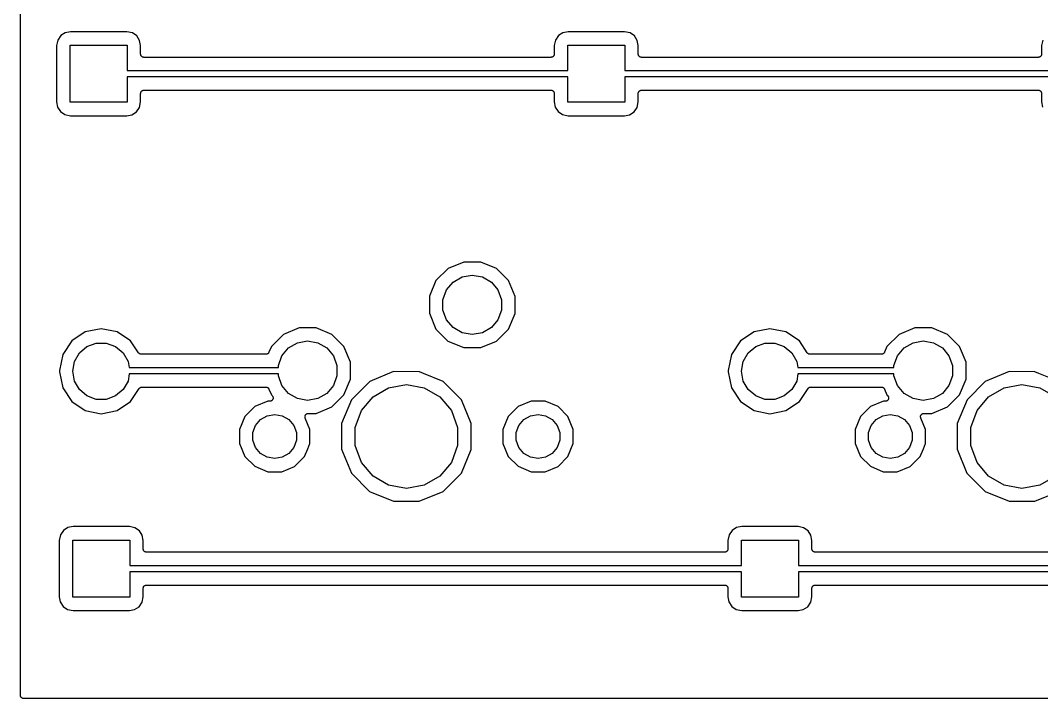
# Model space of a CAD drawing. Extents: x 37 to 156, y -136 to -20.
# Drawn here: x 37.48 to 76.88, y -136.12 to -109.94 of the extents above; entities that cross this region are included whole.
import ezdxf

# ---------------------------------------------------------------- set-up
doc = ezdxf.new("R2010")
doc.units = 0
doc.header["$MEASUREMENT"] = 0
doc.layers.add('BLACK', color=7, linetype='CONTINUOUS')

msp = doc.modelspace()

# ---------------------------------------------------------------- linework, layer by layer
at = {"layer": 'Black'}
for p, q in [((37.483, -121.272), (37.483, -104.346)), ((38.9229, -110.699), (38.8796, -110.913)), ((39.0389, -110.529), (38.9229, -110.699)), ((39.2125, -110.417), (39.0389, -110.529)), ((39.4118, -110.38), (39.2125, -110.417)), ((41.5873, -110.38), (39.4118, -110.38)), ((41.8015, -110.423), (41.5873, -110.38)), ((41.9712, -110.539), (41.8015, -110.423)), ((42.0829, -110.713), (41.9712, -110.539)), ((58.1229, -110.699), (58.0796, -110.913)), ((58.2389, -110.529), (58.1229, -110.699)), ((58.4125, -110.417), (58.2389, -110.529)), ((58.6118, -110.38), (58.4125, -110.417)), ((60.7873, -110.38), (58.6118, -110.38)), ((61.0015, -110.423), (60.7873, -110.38)), ((61.1712, -110.539), (61.0015, -110.423)), ((61.2829, -110.713), (61.1712, -110.539)), ((76.9229, -110.699), (76.8796, -110.913)), ((38.8796, -110.913), (38.8796, -113.088)), ((39.4, -113.1), (39.4, -110.9)), ((39.4, -110.9), (41.6, -110.9)), ((41.6, -110.9), (41.6, -111.875)), ((42.1204, -110.912), (42.0829, -110.713)), ((42.1204, -111.24), (42.1204, -110.912)), ((58.0796, -110.913), (58.0796, -111.24)), ((58.6, -111.875), (58.6, -110.9)), ((58.6, -110.9), (60.8, -110.9)), ((60.8, -110.9), (60.8, -111.875)), ((61.3204, -110.912), (61.2829, -110.713)), ((61.3204, -111.24), (61.3204, -110.912)), ((76.8796, -110.913), (76.8796, -111.24)), ((42.1224, -111.251), (42.1204, -111.24)), ((42.1224, -111.262), (42.1224, -111.251)), ((42.1262, -111.272), (42.1224, -111.262)), ((42.1281, -111.283), (42.1262, -111.272)), ((42.1337, -111.293), (42.1281, -111.283)), ((42.1375, -111.303), (42.1337, -111.293)), ((42.1446, -111.312), (42.1375, -111.303)), ((42.1502, -111.322), (42.1446, -111.312)), ((42.1587, -111.329), (42.1502, -111.322)), ((42.1658, -111.337), (42.1587, -111.329)), ((42.1754, -111.343), (42.1658, -111.337)), ((42.1839, -111.35), (42.1754, -111.343)), ((42.1944, -111.354), (42.1839, -111.35)), ((42.204, -111.359), (42.1944, -111.354)), ((42.2149, -111.361), (42.204, -111.359)), ((42.2254, -111.365), (42.2149, -111.361)), ((42.2365, -111.365), (42.2254, -111.365)), ((42.2474, -111.367), (42.2365, -111.365)), ((57.9526, -111.367), (42.2474, -111.367)), ((57.9635, -111.365), (57.9526, -111.367)), ((57.9746, -111.365), (57.9635, -111.365)), ((57.9851, -111.361), (57.9746, -111.365)), ((57.996, -111.359), (57.9851, -111.361)), ((58.0056, -111.354), (57.996, -111.359)), ((58.0161, -111.35), (58.0056, -111.354)), ((58.0246, -111.343), (58.0161, -111.35)), ((58.0342, -111.337), (58.0246, -111.343)), ((58.0413, -111.329), (58.0342, -111.337)), ((58.0498, -111.322), (58.0413, -111.329)), ((58.0554, -111.312), (58.0498, -111.322)), ((58.0625, -111.303), (58.0554, -111.312)), ((58.0663, -111.293), (58.0625, -111.303)), ((58.0719, -111.283), (58.0663, -111.293)), ((58.0738, -111.272), (58.0719, -111.283)), ((58.0776, -111.262), (58.0738, -111.272)), ((58.0796, -111.24), (58.0776, -111.251)), ((58.0776, -111.251), (58.0776, -111.262)), ((61.3224, -111.251), (61.3204, -111.24)), ((61.3224, -111.262), (61.3224, -111.251)), ((61.3262, -111.272), (61.3224, -111.262)), ((61.3281, -111.283), (61.3262, -111.272)), ((61.3337, -111.293), (61.3281, -111.283)), ((61.3375, -111.303), (61.3337, -111.293)), ((61.3446, -111.312), (61.3375, -111.303)), ((61.3502, -111.322), (61.3446, -111.312)), ((61.3587, -111.329), (61.3502, -111.322)), ((61.3658, -111.337), (61.3587, -111.329)), ((61.3754, -111.343), (61.3658, -111.337)), ((61.3839, -111.35), (61.3754, -111.343)), ((61.3944, -111.354), (61.3839, -111.35)), ((61.404, -111.359), (61.3944, -111.354)), ((61.4149, -111.361), (61.404, -111.359)), ((61.4254, -111.365), (61.4149, -111.361)), ((61.4365, -111.365), (61.4254, -111.365)), ((61.4474, -111.367), (61.4365, -111.365)), ((76.7526, -111.367), (61.4474, -111.367)), ((76.7635, -111.365), (76.7526, -111.367)), ((76.7746, -111.365), (76.7635, -111.365)), ((76.7851, -111.361), (76.7746, -111.365)), ((76.796, -111.359), (76.7851, -111.361)), ((76.8056, -111.354), (76.796, -111.359)), ((76.8161, -111.35), (76.8056, -111.354)), ((76.8246, -111.343), (76.8161, -111.35)), ((76.8342, -111.337), (76.8246, -111.343)), ((76.8413, -111.329), (76.8342, -111.337)), ((76.8498, -111.322), (76.8413, -111.329)), ((76.8554, -111.312), (76.8498, -111.322)), ((76.8625, -111.303), (76.8554, -111.312)), ((76.8663, -111.293), (76.8625, -111.303)), ((76.8719, -111.283), (76.8663, -111.293)), ((76.8738, -111.272), (76.8719, -111.283)), ((76.8776, -111.262), (76.8738, -111.272)), ((76.8796, -111.24), (76.8776, -111.251)), ((76.8776, -111.251), (76.8776, -111.262)), ((41.6, -111.875), (58.6, -111.875)), ((60.8, -111.875), (77.4, -111.875)), ((58.6, -112.125), (41.6, -112.125)), ((41.6, -112.125), (41.6, -113.1)), ((58.6, -113.1), (58.6, -112.125)), ((77.4, -112.125), (60.8, -112.125)), ((60.8, -112.125), (60.8, -113.1)), ((42.1502, -112.678), (42.1587, -112.671)), ((42.1587, -112.671), (42.1658, -112.663)), ((42.1658, -112.663), (42.1754, -112.657)), ((42.1754, -112.657), (42.1839, -112.65)), ((42.1839, -112.65), (42.1944, -112.646)), ((42.1944, -112.646), (42.204, -112.641)), ((42.204, -112.641), (42.2149, -112.639)), ((42.2149, -112.639), (42.2254, -112.635)), ((42.2254, -112.635), (42.2365, -112.635)), ((42.2365, -112.635), (42.2474, -112.633)), ((42.2474, -112.633), (57.9526, -112.633)), ((57.9526, -112.633), (57.9635, -112.635)), ((57.9635, -112.635), (57.9746, -112.635)), ((57.9746, -112.635), (57.9851, -112.639)), ((57.9851, -112.639), (57.996, -112.641)), ((57.996, -112.641), (58.0056, -112.646)), ((58.0056, -112.646), (58.0161, -112.65)), ((58.0161, -112.65), (58.0246, -112.657)), ((58.0246, -112.657), (58.0342, -112.663)), ((58.0342, -112.663), (58.0413, -112.671)), ((58.0413, -112.671), (58.0498, -112.678)), ((61.3502, -112.678), (61.3587, -112.671)), ((61.3587, -112.671), (61.3658, -112.663)), ((61.3658, -112.663), (61.3754, -112.657)), ((61.3754, -112.657), (61.3839, -112.65)), ((61.3839, -112.65), (61.3944, -112.646)), ((61.3944, -112.646), (61.404, -112.641)), ((61.404, -112.641), (61.4149, -112.639)), ((61.4149, -112.639), (61.4254, -112.635)), ((61.4254, -112.635), (61.4365, -112.635)), ((61.4365, -112.635), (61.4474, -112.633)), ((61.4474, -112.633), (76.7526, -112.633)), ((76.7526, -112.633), (76.7635, -112.635)), ((76.7635, -112.635), (76.7746, -112.635)), ((76.7746, -112.635), (76.7851, -112.639)), ((76.7851, -112.639), (76.796, -112.641)), ((76.796, -112.641), (76.8056, -112.646)), ((76.8056, -112.646), (76.8161, -112.65)), ((76.8161, -112.65), (76.8246, -112.657)), ((76.8246, -112.657), (76.8342, -112.663)), ((76.8342, -112.663), (76.8413, -112.671)), ((76.8413, -112.671), (76.8498, -112.678)), ((42.1204, -112.76), (42.1224, -112.749)), ((42.1204, -113.087), (42.1204, -112.76)), ((42.1224, -112.738), (42.1262, -112.728)), ((42.1224, -112.749), (42.1224, -112.738)), ((42.1262, -112.728), (42.1281, -112.717)), ((42.1281, -112.717), (42.1337, -112.707)), ((42.1337, -112.707), (42.1375, -112.697)), ((42.1375, -112.697), (42.1446, -112.688)), ((42.1446, -112.688), (42.1502, -112.678)), ((58.0498, -112.678), (58.0554, -112.688)), ((58.0554, -112.688), (58.0625, -112.697)), ((58.0625, -112.697), (58.0663, -112.707)), ((58.0663, -112.707), (58.0719, -112.717)), ((58.0719, -112.717), (58.0738, -112.728)), ((58.0738, -112.728), (58.0776, -112.738)), ((58.0776, -112.738), (58.0776, -112.749)), ((58.0776, -112.749), (58.0796, -112.76)), ((58.0796, -112.76), (58.0796, -113.088)), ((61.3204, -112.76), (61.3224, -112.749)), ((61.3204, -113.087), (61.3204, -112.76)), ((61.3224, -112.738), (61.3262, -112.728)), ((61.3224, -112.749), (61.3224, -112.738)), ((61.3262, -112.728), (61.3281, -112.717)), ((61.3281, -112.717), (61.3337, -112.707)), ((61.3337, -112.707), (61.3375, -112.697)), ((61.3375, -112.697), (61.3446, -112.688)), ((61.3446, -112.688), (61.3502, -112.678)), ((76.8498, -112.678), (76.8554, -112.688)), ((76.8554, -112.688), (76.8625, -112.697)), ((76.8625, -112.697), (76.8663, -112.707)), ((76.8663, -112.707), (76.8719, -112.717)), ((76.8719, -112.717), (76.8738, -112.728)), ((76.8738, -112.728), (76.8776, -112.738)), ((76.8776, -112.738), (76.8776, -112.749)), ((76.8776, -112.749), (76.8796, -112.76)), ((76.8796, -112.76), (76.8796, -113.088)), ((38.8796, -113.088), (38.9171, -113.287)), ((38.9171, -113.287), (39.0288, -113.461)), ((39.0288, -113.461), (39.1985, -113.577)), ((41.6, -113.1), (39.4, -113.1)), ((41.9611, -113.471), (42.0771, -113.301)), ((42.0771, -113.301), (42.1204, -113.087)), ((58.0796, -113.088), (58.1171, -113.287)), ((58.1171, -113.287), (58.2288, -113.461)), ((58.2288, -113.461), (58.3985, -113.577)), ((60.8, -113.1), (58.6, -113.1)), ((61.1611, -113.471), (61.2771, -113.301)), ((61.2771, -113.301), (61.3204, -113.087)), ((76.8796, -113.088), (76.9171, -113.287)), ((39.1985, -113.577), (39.4127, -113.62)), ((39.4127, -113.62), (41.5882, -113.62)), ((41.5882, -113.62), (41.7875, -113.583)), ((41.7875, -113.583), (41.9611, -113.471)), ((58.3985, -113.577), (58.6127, -113.62)), ((58.6127, -113.62), (60.7882, -113.62)), ((60.7882, -113.62), (60.9875, -113.583)), ((60.9875, -113.583), (61.1611, -113.471)), ((54.588, -119.269), (53.981, -119.52)), ((55.2448, -119.269), (54.588, -119.269)), ((55.8514, -119.521), (55.2448, -119.269)), ((53.981, -119.52), (53.5162, -119.984)), ((56.3155, -119.986), (55.8514, -119.521)), ((53.5162, -119.984), (53.2643, -120.59)), ((53.9214, -120.346), (54.1775, -120.041)), ((54.1775, -120.041), (54.5226, -119.842)), ((54.5226, -119.842), (54.915, -119.773)), ((54.915, -119.773), (55.3074, -119.842)), ((55.3074, -119.842), (55.6525, -120.041)), ((55.6525, -120.041), (55.9086, -120.346)), ((56.5663, -120.593), (56.3155, -119.986)), ((53.7851, -120.721), (53.9214, -120.346)), ((55.9086, -120.346), (56.0449, -120.721)), ((53.2643, -120.59), (53.2637, -121.247)), ((53.7851, -121.119), (53.7851, -120.721)), ((56.0449, -120.721), (56.0449, -121.119)), ((56.5657, -121.25), (56.5663, -120.593)), ((37.483, -123.446), (37.483, -121.272)), ((53.2637, -121.247), (53.5145, -121.854)), ((53.9214, -121.494), (53.7851, -121.119)), ((56.0449, -121.119), (55.9086, -121.494)), ((56.3138, -121.856), (56.5657, -121.25)), ((54.1775, -121.799), (53.9214, -121.494)), ((55.9086, -121.494), (55.6525, -121.799)), ((39.9856, -121.963), (39.4647, -122.311)), ((40.6, -121.84), (39.9856, -121.963)), ((41.2144, -121.963), (40.6, -121.84)), ((41.7353, -122.311), (41.2144, -121.963)), ((47.631, -122.06), (47.1662, -122.524)), ((48.238, -121.809), (47.631, -122.06)), ((48.8948, -121.809), (48.238, -121.809)), ((49.5014, -122.061), (48.8948, -121.809)), ((49.9655, -122.526), (49.5014, -122.061)), ((53.5145, -121.854), (53.9786, -122.319)), ((54.5226, -121.998), (54.1775, -121.799)), ((54.915, -122.067), (54.5226, -121.998)), ((55.3074, -121.998), (54.915, -122.067)), ((55.6525, -121.799), (55.3074, -121.998)), ((55.849, -122.32), (56.3138, -121.856)), ((65.7856, -121.963), (65.2647, -122.311)), ((66.4, -121.84), (65.7856, -121.963)), ((67.0144, -121.963), (66.4, -121.84)), ((67.5353, -122.311), (67.0144, -121.963)), ((71.381, -122.06), (70.9162, -122.524)), ((71.988, -121.809), (71.381, -122.06)), ((72.6448, -121.809), (71.988, -121.809)), ((73.2514, -122.061), (72.6448, -121.809)), ((73.7155, -122.526), (73.2514, -122.061)), ((39.4647, -122.311), (39.1167, -122.832)), ((39.7574, -122.769), (40.05, -122.523)), ((40.05, -122.523), (40.409, -122.393)), ((40.409, -122.393), (40.791, -122.393)), ((40.791, -122.393), (41.15, -122.523)), ((41.15, -122.523), (41.4426, -122.769)), ((42.0425, -122.771), (41.7353, -122.311)), ((47.1662, -122.524), (47.0727, -122.749)), ((47.8275, -122.581), (48.1726, -122.382)), ((48.1726, -122.382), (48.565, -122.313)), ((48.565, -122.313), (48.9574, -122.382)), ((48.9574, -122.382), (49.3025, -122.581)), ((50.2163, -123.133), (49.9655, -122.526)), ((53.9786, -122.319), (54.5852, -122.571)), ((55.242, -122.571), (55.849, -122.32)), ((65.2647, -122.311), (64.9167, -122.832)), ((65.5574, -122.769), (65.85, -122.523)), ((65.85, -122.523), (66.209, -122.393)), ((66.209, -122.393), (66.591, -122.393)), ((66.591, -122.393), (66.95, -122.523)), ((66.95, -122.523), (67.2426, -122.769)), ((67.8425, -122.771), (67.5353, -122.311)), ((70.9162, -122.524), (70.8227, -122.749)), ((71.5775, -122.581), (71.9226, -122.382)), ((71.9226, -122.382), (72.315, -122.313)), ((72.315, -122.313), (72.7074, -122.382)), ((72.7074, -122.382), (73.0525, -122.581)), ((73.9663, -123.133), (73.7155, -122.526)), ((39.1167, -122.832), (38.992, -123.459)), ((39.5663, -123.1), (39.7574, -122.769)), ((41.4426, -122.769), (41.6337, -123.1)), ((42.0549, -122.784), (42.0425, -122.771)), ((42.0665, -122.797), (42.0549, -122.784)), ((42.0701, -122.799), (42.0665, -122.797)), ((42.073, -122.802), (42.0701, -122.799)), ((42.0891, -122.81), (42.073, -122.802)), ((42.1047, -122.819), (42.0891, -122.81)), ((42.1088, -122.82), (42.1047, -122.819)), ((42.1126, -122.822), (42.1088, -122.82)), ((42.1304, -122.824), (42.1126, -122.822)), ((42.1481, -122.827), (42.1304, -122.824)), ((46.9554, -122.827), (42.1481, -122.827)), ((46.9636, -122.826), (46.9554, -122.827)), ((46.9719, -122.826), (46.9636, -122.826)), ((46.9851, -122.822), (46.9719, -122.826)), ((46.9988, -122.819), (46.9851, -122.822)), ((47.006, -122.815), (46.9988, -122.819)), ((47.0139, -122.813), (47.006, -122.815)), ((47.025, -122.804), (47.0139, -122.813)), ((47.037, -122.797), (47.025, -122.804)), ((47.0424, -122.791), (47.037, -122.797)), ((47.0489, -122.786), (47.0424, -122.791)), ((47.0564, -122.774), (47.0489, -122.786)), ((47.0654, -122.763), (47.0564, -122.774)), ((47.0682, -122.756), (47.0654, -122.763)), ((47.0727, -122.749), (47.0682, -122.756)), ((47.4351, -123.261), (47.5714, -122.886)), ((47.5714, -122.886), (47.8275, -122.581)), ((49.3025, -122.581), (49.5586, -122.886)), ((49.5586, -122.886), (49.6949, -123.261)), ((54.5852, -122.571), (55.242, -122.571)), ((64.9167, -122.832), (64.792, -123.459)), ((65.3663, -123.1), (65.5574, -122.769)), ((67.2426, -122.769), (67.4337, -123.1)), ((67.8549, -122.784), (67.8425, -122.771)), ((67.8665, -122.797), (67.8549, -122.784)), ((67.8701, -122.799), (67.8665, -122.797)), ((67.873, -122.802), (67.8701, -122.799)), ((67.8891, -122.81), (67.873, -122.802)), ((67.9047, -122.819), (67.8891, -122.81)), ((67.9088, -122.82), (67.9047, -122.819)), ((67.9126, -122.822), (67.9088, -122.82)), ((67.9304, -122.824), (67.9126, -122.822)), ((67.9481, -122.827), (67.9304, -122.824)), ((70.7054, -122.827), (67.9481, -122.827)), ((70.7136, -122.826), (70.7054, -122.827)), ((70.7219, -122.826), (70.7136, -122.826)), ((70.7351, -122.822), (70.7219, -122.826)), ((70.7488, -122.819), (70.7351, -122.822)), ((70.756, -122.815), (70.7488, -122.819)), ((70.7639, -122.813), (70.756, -122.815)), ((70.775, -122.804), (70.7639, -122.813)), ((70.787, -122.797), (70.775, -122.804)), ((70.7924, -122.791), (70.787, -122.797)), ((70.7989, -122.786), (70.7924, -122.791)), ((70.8064, -122.774), (70.7989, -122.786)), ((70.8154, -122.763), (70.8064, -122.774)), ((70.8182, -122.756), (70.8154, -122.763)), ((70.8227, -122.749), (70.8182, -122.756)), ((71.1851, -123.261), (71.3214, -122.886)), ((71.3214, -122.886), (71.5775, -122.581)), ((73.0525, -122.581), (73.3086, -122.886)), ((73.3086, -122.886), (73.4449, -123.261)), ((39.5, -123.476), (39.5663, -123.1)), ((41.6337, -123.1), (41.6752, -123.335)), ((47.4351, -123.335), (47.4351, -123.261)), ((49.6949, -123.261), (49.6949, -123.659)), ((50.2157, -123.79), (50.2163, -123.133)), ((65.3, -123.476), (65.3663, -123.1)), ((67.4337, -123.1), (67.4752, -123.335)), ((71.1851, -123.335), (71.1851, -123.261)), ((73.4449, -123.261), (73.4449, -123.659)), ((73.9657, -123.79), (73.9663, -123.133)), ((37.483, -135.99), (37.483, -123.446)), ((38.992, -123.459), (38.992, -123.501)), ((38.992, -123.501), (39.1167, -124.128)), ((39.5, -123.484), (39.5, -123.476)), ((39.5663, -123.86), (39.5, -123.484)), ((41.6822, -123.585), (41.6337, -123.86)), ((41.6752, -123.335), (47.4351, -123.335)), ((47.4351, -123.585), (41.6822, -123.585)), ((47.4351, -123.659), (47.4351, -123.585)), ((47.5714, -124.034), (47.4351, -123.659)), ((49.6949, -123.659), (49.5586, -124.034)), ((51.8795, -123.498), (50.9596, -123.878)), ((52.8748, -123.499), (51.8795, -123.498)), ((53.0308, -123.563), (52.8748, -123.499)), ((53.7941, -123.88), (53.0308, -123.563)), ((64.792, -123.459), (64.792, -123.501)), ((64.792, -123.501), (64.9167, -124.128)), ((65.3, -123.484), (65.3, -123.476)), ((65.3663, -123.86), (65.3, -123.484)), ((67.4822, -123.585), (67.4337, -123.86)), ((67.4752, -123.335), (71.1851, -123.335)), ((71.1851, -123.585), (67.4822, -123.585)), ((71.1851, -123.659), (71.1851, -123.585)), ((71.3214, -124.034), (71.1851, -123.659)), ((73.4449, -123.659), (73.3086, -124.034)), ((75.6295, -123.498), (74.7096, -123.878)), ((76.6248, -123.499), (75.6295, -123.498)), ((76.7808, -123.563), (76.6248, -123.499)), ((77.5441, -123.88), (76.7808, -123.563)), ((39.7574, -124.191), (39.5663, -123.86)), ((41.6337, -123.86), (41.4426, -124.191)), ((42.1158, -124.11), (42.1314, -124.101)), ((42.1314, -124.101), (42.1355, -124.1)), ((42.1355, -124.1), (42.1393, -124.098)), ((42.1393, -124.098), (42.1571, -124.096)), ((42.1571, -124.096), (42.1748, -124.093)), ((42.1748, -124.093), (46.9552, -124.093)), ((46.9552, -124.093), (46.9635, -124.094)), ((46.9635, -124.094), (46.9719, -124.094)), ((46.9719, -124.094), (46.9851, -124.098)), ((46.9851, -124.098), (46.9987, -124.101)), ((46.9987, -124.101), (47.0059, -124.105)), ((47.8275, -124.339), (47.5714, -124.034)), ((49.5586, -124.034), (49.3025, -124.339)), ((49.9638, -124.396), (50.2157, -123.79)), ((50.9596, -123.878), (50.2552, -124.581)), ((51.6904, -124.119), (52.375, -123.998)), ((52.375, -123.998), (53.0596, -124.119)), ((54.4972, -124.585), (53.7941, -123.88)), ((65.5574, -124.191), (65.3663, -123.86)), ((67.4337, -123.86), (67.2426, -124.191)), ((67.9158, -124.11), (67.9314, -124.101)), ((67.9314, -124.101), (67.9355, -124.1)), ((67.9355, -124.1), (67.9393, -124.098)), ((67.9393, -124.098), (67.9571, -124.096)), ((67.9571, -124.096), (67.9748, -124.093)), ((67.9748, -124.093), (70.7052, -124.093)), ((70.7052, -124.093), (70.7135, -124.094)), ((70.7135, -124.094), (70.7219, -124.094)), ((70.7219, -124.094), (70.7351, -124.098)), ((70.7351, -124.098), (70.7487, -124.101)), ((70.7487, -124.101), (70.7559, -124.105)), ((71.5775, -124.339), (71.3214, -124.034)), ((73.3086, -124.034), (73.0525, -124.339)), ((73.7138, -124.396), (73.9657, -123.79)), ((74.7096, -123.878), (74.0052, -124.581)), ((75.4404, -124.119), (76.125, -123.998)), ((76.125, -123.998), (76.8096, -124.119)), ((39.1167, -124.128), (39.4647, -124.649)), ((40.05, -124.437), (39.7574, -124.191)), ((40.409, -124.567), (40.05, -124.437)), ((41.15, -124.437), (40.791, -124.567)), ((41.4426, -124.191), (41.15, -124.437)), ((41.7353, -124.649), (42.0692, -124.149)), ((42.0692, -124.149), (42.0817, -124.136)), ((42.0817, -124.136), (42.0932, -124.123)), ((42.0932, -124.123), (42.0968, -124.121)), ((42.0968, -124.121), (42.0997, -124.118)), ((42.0997, -124.118), (42.1158, -124.11)), ((47.0059, -124.105), (47.014, -124.107)), ((47.014, -124.107), (47.0249, -124.116)), ((47.0249, -124.116), (47.0369, -124.123)), ((47.0369, -124.123), (47.0423, -124.129)), ((47.0423, -124.129), (47.0489, -124.134)), ((47.0489, -124.134), (47.0563, -124.146)), ((47.0563, -124.146), (47.0652, -124.156)), ((47.0652, -124.156), (47.0681, -124.164)), ((47.0681, -124.164), (47.0726, -124.172)), ((47.0726, -124.172), (47.1645, -124.394)), ((47.1645, -124.394), (47.1947, -124.424)), ((47.1947, -124.424), (47.2042, -124.438)), ((47.2042, -124.438), (47.2149, -124.451)), ((47.2149, -124.451), (47.2168, -124.456)), ((47.2168, -124.456), (47.22, -124.46)), ((47.22, -124.46), (47.2242, -124.476)), ((47.2242, -124.476), (47.2299, -124.492)), ((47.2299, -124.492), (47.2299, -124.498)), ((48.1726, -124.538), (47.8275, -124.339)), ((49.3025, -124.339), (48.9574, -124.538)), ((49.499, -124.86), (49.9638, -124.396)), ((50.6416, -124.999), (51.0884, -124.467)), ((51.0884, -124.467), (51.6904, -124.119)), ((53.0596, -124.119), (53.6615, -124.467)), ((53.6615, -124.467), (54.1084, -124.999)), ((64.9167, -124.128), (65.2647, -124.649)), ((65.85, -124.437), (65.5574, -124.191)), ((66.209, -124.567), (65.85, -124.437)), ((66.95, -124.437), (66.591, -124.567)), ((67.2426, -124.191), (66.95, -124.437)), ((67.5353, -124.649), (67.8692, -124.149)), ((67.8692, -124.149), (67.8817, -124.136)), ((67.8817, -124.136), (67.8932, -124.123)), ((67.8932, -124.123), (67.8968, -124.121)), ((67.8968, -124.121), (67.8997, -124.118)), ((67.8997, -124.118), (67.9158, -124.11)), ((70.7559, -124.105), (70.764, -124.107)), ((70.764, -124.107), (70.7749, -124.116)), ((70.7749, -124.116), (70.7869, -124.123)), ((70.7869, -124.123), (70.7923, -124.129)), ((70.7923, -124.129), (70.7989, -124.134)), ((70.7989, -124.134), (70.8063, -124.146)), ((70.8063, -124.146), (70.8152, -124.156)), ((70.8152, -124.156), (70.8181, -124.164)), ((70.8181, -124.164), (70.8226, -124.172)), ((70.8226, -124.172), (70.9145, -124.394)), ((70.9145, -124.394), (70.9447, -124.424)), ((70.9447, -124.424), (70.9542, -124.438)), ((70.9542, -124.438), (70.9649, -124.451)), ((70.9649, -124.451), (70.9668, -124.456)), ((70.9668, -124.456), (70.97, -124.46)), ((70.97, -124.46), (70.9742, -124.476)), ((70.9742, -124.476), (70.9799, -124.492)), ((70.9799, -124.492), (70.9799, -124.498)), ((71.9226, -124.538), (71.5775, -124.339)), ((73.0525, -124.339), (72.7074, -124.538)), ((73.249, -124.86), (73.7138, -124.396)), ((74.3916, -124.999), (74.8384, -124.467)), ((74.8384, -124.467), (75.4404, -124.119)), ((76.8096, -124.119), (77.4115, -124.467)), ((39.4647, -124.649), (39.9856, -124.997)), ((40.791, -124.567), (40.409, -124.567)), ((41.2144, -124.997), (41.7353, -124.649)), ((46.5263, -124.847), (46.1437, -125.229)), ((47.0259, -124.641), (46.5263, -124.847)), ((47.1047, -124.641), (47.0259, -124.641)), ((47.1211, -124.638), (47.1047, -124.641)), ((47.1376, -124.637), (47.1211, -124.638)), ((47.1426, -124.634), (47.1376, -124.637)), ((47.1481, -124.633), (47.1426, -124.634)), ((47.1625, -124.625), (47.1481, -124.633)), ((47.1776, -124.618), (47.1625, -124.625)), ((47.1815, -124.614), (47.1776, -124.618)), ((47.1864, -124.611), (47.1815, -124.614)), ((47.197, -124.599), (47.1864, -124.611)), ((47.2088, -124.587), (47.197, -124.599)), ((47.2111, -124.582), (47.2088, -124.587)), ((47.2147, -124.578), (47.2111, -124.582)), ((47.2204, -124.562), (47.2147, -124.578)), ((47.2275, -124.547), (47.2204, -124.562)), ((47.2279, -124.541), (47.2275, -124.547)), ((47.2299, -124.536), (47.2279, -124.541)), ((47.2299, -124.498), (47.2313, -124.503)), ((47.2313, -124.503), (47.2299, -124.519)), ((47.2299, -124.519), (47.2299, -124.536)), ((48.565, -124.607), (48.1726, -124.538)), ((48.9574, -124.538), (48.565, -124.607)), ((48.892, -125.111), (49.499, -124.86)), ((50.2552, -124.581), (49.8735, -125.5)), ((54.8773, -125.505), (54.4972, -124.585)), ((56.6863, -124.847), (56.3037, -125.229)), ((57.1859, -124.641), (56.6863, -124.847)), ((57.7265, -124.641), (57.1859, -124.641)), ((58.2258, -124.849), (57.7265, -124.641)), ((58.6077, -125.231), (58.2258, -124.849)), ((65.2647, -124.649), (65.7856, -124.997)), ((66.591, -124.567), (66.209, -124.567)), ((67.0144, -124.997), (67.5353, -124.649)), ((70.2763, -124.847), (69.8937, -125.229)), ((70.7759, -124.641), (70.2763, -124.847)), ((70.8547, -124.641), (70.7759, -124.641)), ((70.8711, -124.638), (70.8547, -124.641)), ((70.8876, -124.637), (70.8711, -124.638)), ((70.8926, -124.634), (70.8876, -124.637)), ((70.8981, -124.633), (70.8926, -124.634)), ((70.9125, -124.625), (70.8981, -124.633)), ((70.9276, -124.618), (70.9125, -124.625)), ((70.9315, -124.614), (70.9276, -124.618)), ((70.9364, -124.611), (70.9315, -124.614)), ((70.947, -124.599), (70.9364, -124.611)), ((70.9588, -124.587), (70.947, -124.599)), ((70.9611, -124.582), (70.9588, -124.587)), ((70.9647, -124.578), (70.9611, -124.582)), ((70.9704, -124.562), (70.9647, -124.578)), ((70.9775, -124.547), (70.9704, -124.562)), ((70.9779, -124.541), (70.9775, -124.547)), ((70.9799, -124.536), (70.9779, -124.541)), ((70.9799, -124.498), (70.9813, -124.503)), ((70.9813, -124.503), (70.9799, -124.519)), ((70.9799, -124.519), (70.9799, -124.536)), ((72.315, -124.607), (71.9226, -124.538)), ((72.7074, -124.538), (72.315, -124.607)), ((72.642, -125.111), (73.249, -124.86)), ((74.0052, -124.581), (73.6235, -125.5)), ((39.9856, -124.997), (40.6, -125.12)), ((40.6, -125.12), (41.2144, -124.997)), ((46.1437, -125.229), (45.9363, -125.729)), ((46.746, -125.346), (47.0029, -125.197)), ((47.0029, -125.197), (47.295, -125.146)), ((47.295, -125.146), (47.5871, -125.197)), ((47.5871, -125.197), (47.844, -125.346)), ((48.461, -125.243), (48.4628, -125.23)), ((48.4628, -125.252), (48.461, -125.243)), ((48.4628, -125.23), (48.4629, -125.216)), ((48.4628, -125.26), (48.4628, -125.252)), ((48.4675, -125.273), (48.4628, -125.26)), ((48.4629, -125.216), (48.4657, -125.208)), ((48.4657, -125.208), (48.4668, -125.2)), ((48.4668, -125.2), (48.4732, -125.187)), ((48.4705, -125.287), (48.4675, -125.273)), ((48.4732, -125.187), (48.478, -125.174)), ((48.478, -125.174), (48.4834, -125.168)), ((48.4834, -125.168), (48.4872, -125.161)), ((48.4872, -125.161), (48.4974, -125.151)), ((48.4974, -125.151), (48.5064, -125.141)), ((48.5064, -125.141), (48.5136, -125.136)), ((48.5136, -125.136), (48.5198, -125.131)), ((48.5198, -125.131), (48.5326, -125.126)), ((48.5326, -125.126), (48.5446, -125.119)), ((48.5446, -125.119), (48.5528, -125.117)), ((48.5528, -125.117), (48.5605, -125.114)), ((48.5605, -125.114), (48.5744, -125.113)), ((48.5744, -125.113), (48.588, -125.111)), ((48.588, -125.111), (48.892, -125.111)), ((50.4039, -125.652), (50.6416, -124.999)), ((54.1084, -124.999), (54.3461, -125.652)), ((56.3037, -125.229), (56.0963, -125.729)), ((56.906, -125.346), (57.1629, -125.197)), ((57.1629, -125.197), (57.455, -125.146)), ((57.455, -125.146), (57.7471, -125.197)), ((57.7471, -125.197), (58.004, -125.346)), ((58.8141, -125.731), (58.6077, -125.231)), ((65.7856, -124.997), (66.4, -125.12)), ((66.4, -125.12), (67.0144, -124.997)), ((69.8937, -125.229), (69.6863, -125.729)), ((70.496, -125.346), (70.7529, -125.197)), ((70.7529, -125.197), (71.045, -125.146)), ((71.045, -125.146), (71.3371, -125.197)), ((71.3371, -125.197), (71.594, -125.346)), ((72.211, -125.243), (72.2128, -125.23)), ((72.2128, -125.252), (72.211, -125.243)), ((72.2128, -125.23), (72.2129, -125.216)), ((72.2128, -125.26), (72.2128, -125.252)), ((72.2175, -125.273), (72.2128, -125.26)), ((72.2129, -125.216), (72.2157, -125.208)), ((72.2157, -125.208), (72.2168, -125.2)), ((72.2168, -125.2), (72.2232, -125.187)), ((72.2205, -125.287), (72.2175, -125.273)), ((72.2232, -125.187), (72.228, -125.174)), ((72.228, -125.174), (72.2334, -125.168)), ((72.2334, -125.168), (72.2372, -125.161)), ((72.2372, -125.161), (72.2474, -125.151)), ((72.2474, -125.151), (72.2564, -125.141)), ((72.2564, -125.141), (72.2636, -125.136)), ((72.2636, -125.136), (72.2698, -125.131)), ((72.2698, -125.131), (72.2826, -125.126)), ((72.2826, -125.126), (72.2946, -125.119)), ((72.2946, -125.119), (72.3028, -125.117)), ((72.3028, -125.117), (72.3105, -125.114)), ((72.3105, -125.114), (72.3244, -125.113)), ((72.3244, -125.113), (72.338, -125.111)), ((72.338, -125.111), (72.642, -125.111)), ((74.1539, -125.652), (74.3916, -124.999)), ((46.4538, -125.852), (46.5553, -125.573)), ((46.5553, -125.573), (46.746, -125.346)), ((47.844, -125.346), (48.0347, -125.573)), ((48.0347, -125.573), (48.1362, -125.852)), ((48.6541, -125.731), (48.4705, -125.287)), ((49.8735, -125.5), (49.8727, -126.495)), ((50.4039, -126.348), (50.4039, -125.652)), ((54.3461, -125.652), (54.3461, -126.348)), ((54.8766, -126.294), (54.8773, -125.505)), ((56.6138, -125.852), (56.7153, -125.573)), ((56.7153, -125.573), (56.906, -125.346)), ((58.004, -125.346), (58.1947, -125.573)), ((58.1947, -125.573), (58.2962, -125.852)), ((70.2038, -125.852), (70.3053, -125.573)), ((70.3053, -125.573), (70.496, -125.346)), ((71.594, -125.346), (71.7847, -125.573)), ((71.7847, -125.573), (71.8862, -125.852)), ((72.4041, -125.731), (72.2205, -125.287)), ((73.6235, -125.5), (73.6227, -126.495)), ((74.1539, -126.348), (74.1539, -125.652)), ((45.9363, -125.729), (45.9359, -126.269)), ((46.4538, -126.148), (46.4538, -125.852)), ((48.1362, -125.852), (48.1362, -126.148)), ((48.6537, -126.271), (48.6541, -125.731)), ((56.0963, -125.729), (56.0959, -126.269)), ((56.6138, -126.148), (56.6138, -125.852)), ((58.2962, -125.852), (58.2962, -126.148)), ((58.8137, -126.271), (58.8141, -125.731)), ((69.6863, -125.729), (69.6859, -126.269)), ((70.2038, -126.148), (70.2038, -125.852)), ((71.8862, -125.852), (71.8862, -126.148)), ((72.4037, -126.271), (72.4041, -125.731)), ((45.9359, -126.269), (46.1423, -126.769)), ((46.5553, -126.427), (46.4538, -126.148)), ((46.746, -126.654), (46.5553, -126.427)), ((48.0347, -126.427), (47.844, -126.654)), ((48.1362, -126.148), (48.0347, -126.427)), ((48.5704, -126.472), (48.6537, -126.271)), ((50.6416, -127.001), (50.4039, -126.348)), ((54.3461, -126.348), (54.1084, -127.001)), ((54.8765, -126.5), (54.8766, -126.294)), ((54.8766, -126.294), (54.8766, -126.294)), ((56.0959, -126.269), (56.3023, -126.769)), ((56.7153, -126.427), (56.6138, -126.148)), ((56.906, -126.654), (56.7153, -126.427)), ((58.1947, -126.427), (58.004, -126.654)), ((58.2962, -126.148), (58.1947, -126.427)), ((58.6063, -126.771), (58.8137, -126.271)), ((69.6859, -126.269), (69.8923, -126.769)), ((70.3053, -126.427), (70.2038, -126.148)), ((70.496, -126.654), (70.3053, -126.427)), ((71.7847, -126.427), (71.594, -126.654)), ((71.8862, -126.148), (71.7847, -126.427)), ((72.3204, -126.472), (72.4037, -126.271)), ((74.3916, -127.001), (74.1539, -126.348)), ((46.1423, -126.769), (46.5242, -127.151)), ((47.0029, -126.803), (46.746, -126.654)), ((47.295, -126.854), (47.0029, -126.803)), ((47.5871, -126.803), (47.295, -126.854)), ((47.844, -126.654), (47.5871, -126.803)), ((48.0637, -127.153), (48.4463, -126.771)), ((48.4463, -126.771), (48.5704, -126.472)), ((49.8727, -126.495), (50.2528, -127.415)), ((54.4948, -127.419), (54.8765, -126.5)), ((56.3023, -126.769), (56.6842, -127.151)), ((57.1629, -126.803), (56.906, -126.654)), ((57.455, -126.854), (57.1629, -126.803)), ((57.7471, -126.803), (57.455, -126.854)), ((58.004, -126.654), (57.7471, -126.803)), ((58.2237, -127.153), (58.6063, -126.771)), ((69.8923, -126.769), (70.2742, -127.151)), ((70.7529, -126.803), (70.496, -126.654)), ((71.045, -126.854), (70.7529, -126.803)), ((71.3371, -126.803), (71.045, -126.854)), ((71.594, -126.654), (71.3371, -126.803)), ((71.8137, -127.153), (72.1963, -126.771)), ((72.1963, -126.771), (72.3204, -126.472)), ((73.6227, -126.495), (74.0028, -127.415)), ((46.5242, -127.151), (47.0235, -127.359)), ((47.5641, -127.359), (48.0637, -127.153)), ((51.0884, -127.533), (50.6416, -127.001)), ((54.1084, -127.001), (53.6615, -127.533)), ((56.6842, -127.151), (57.1835, -127.359)), ((57.7241, -127.359), (58.2237, -127.153)), ((70.2742, -127.151), (70.7735, -127.359)), ((71.3141, -127.359), (71.8137, -127.153)), ((74.8384, -127.533), (74.3916, -127.001)), ((47.0235, -127.359), (47.5641, -127.359)), ((50.2528, -127.415), (50.9559, -128.12)), ((51.6904, -127.881), (51.0884, -127.533)), ((53.6615, -127.533), (53.0596, -127.881)), ((53.7904, -128.122), (54.4948, -127.419)), ((57.1835, -127.359), (57.7241, -127.359)), ((70.7735, -127.359), (71.3141, -127.359)), ((74.0028, -127.415), (74.7059, -128.12)), ((75.4404, -127.881), (74.8384, -127.533)), ((77.4115, -127.533), (76.8096, -127.881)), ((52.375, -128.002), (51.6904, -127.881)), ((53.0596, -127.881), (52.375, -128.002)), ((76.125, -128.002), (75.4404, -127.881)), ((76.8096, -127.881), (76.125, -128.002)), ((50.9559, -128.12), (51.8752, -128.501)), ((52.8705, -128.502), (53.7904, -128.122)), ((74.7059, -128.12), (75.6252, -128.501)), ((76.6205, -128.502), (77.5404, -128.122)), ((51.8752, -128.501), (52.8705, -128.502)), ((75.6252, -128.501), (76.6205, -128.502)), ((39.3125, -129.517), (39.1389, -129.629)), ((39.5118, -129.48), (39.3125, -129.517)), ((41.6873, -129.48), (39.5118, -129.48)), ((41.9015, -129.523), (41.6873, -129.48)), ((42.0712, -129.639), (41.9015, -129.523)), ((65.1125, -129.517), (64.9389, -129.629)), ((65.3118, -129.48), (65.1125, -129.517)), ((67.4873, -129.48), (65.3118, -129.48)), ((67.7015, -129.523), (67.4873, -129.48)), ((67.8712, -129.639), (67.7015, -129.523)), ((39.0229, -129.799), (38.9796, -130.013)), ((39.1389, -129.629), (39.0229, -129.799)), ((39.5, -132.2), (39.5, -130)), ((39.5, -130), (41.7, -130)), ((41.7, -130), (41.7, -130.975)), ((42.1829, -129.813), (42.0712, -129.639)), ((42.2204, -130.012), (42.1829, -129.813)), ((42.2204, -130.34), (42.2204, -130.012)), ((64.8229, -129.799), (64.7796, -130.013)), ((64.9389, -129.629), (64.8229, -129.799)), ((65.3, -130.975), (65.3, -130)), ((65.3, -130), (67.5, -130)), ((67.5, -130), (67.5, -130.975)), ((67.9829, -129.813), (67.8712, -129.639)), ((68.0204, -130.012), (67.9829, -129.813)), ((68.0204, -130.34), (68.0204, -130.012)), ((38.9796, -130.013), (38.9796, -132.188)), ((42.2224, -130.351), (42.2204, -130.34)), ((42.2224, -130.362), (42.2224, -130.351)), ((42.2262, -130.372), (42.2224, -130.362)), ((42.2281, -130.383), (42.2262, -130.372)), ((42.2337, -130.393), (42.2281, -130.383)), ((42.2375, -130.404), (42.2337, -130.393)), ((42.2446, -130.412), (42.2375, -130.404)), ((64.7625, -130.404), (64.7554, -130.412)), ((64.7663, -130.393), (64.7625, -130.404)), ((64.7719, -130.383), (64.7663, -130.393)), ((64.7738, -130.372), (64.7719, -130.383)), ((64.7776, -130.362), (64.7738, -130.372)), ((64.7796, -130.34), (64.7776, -130.351)), ((64.7776, -130.351), (64.7776, -130.362)), ((64.7796, -130.013), (64.7796, -130.34)), ((68.0224, -130.351), (68.0204, -130.34)), ((68.0224, -130.362), (68.0224, -130.351)), ((68.0262, -130.372), (68.0224, -130.362)), ((68.0281, -130.383), (68.0262, -130.372)), ((68.0337, -130.393), (68.0281, -130.383)), ((68.0375, -130.404), (68.0337, -130.393)), ((68.0446, -130.412), (68.0375, -130.404)), ((42.2502, -130.422), (42.2446, -130.412)), ((42.2587, -130.429), (42.2502, -130.422)), ((42.2658, -130.437), (42.2587, -130.429)), ((42.2754, -130.443), (42.2658, -130.437)), ((42.2839, -130.45), (42.2754, -130.443)), ((42.2944, -130.454), (42.2839, -130.45)), ((42.304, -130.459), (42.2944, -130.454)), ((42.3149, -130.461), (42.304, -130.459)), ((42.3254, -130.465), (42.3149, -130.461)), ((42.3365, -130.465), (42.3254, -130.465)), ((42.3474, -130.467), (42.3365, -130.465)), ((64.6526, -130.467), (42.3474, -130.467)), ((64.6635, -130.465), (64.6526, -130.467)), ((64.6746, -130.465), (64.6635, -130.465)), ((64.6851, -130.461), (64.6746, -130.465)), ((64.696, -130.459), (64.6851, -130.461)), ((64.7056, -130.454), (64.696, -130.459)), ((64.7161, -130.45), (64.7056, -130.454)), ((64.7246, -130.443), (64.7161, -130.45)), ((64.7342, -130.437), (64.7246, -130.443)), ((64.7413, -130.429), (64.7342, -130.437)), ((64.7498, -130.422), (64.7413, -130.429)), ((64.7554, -130.412), (64.7498, -130.422)), ((68.0502, -130.422), (68.0446, -130.412)), ((68.0587, -130.429), (68.0502, -130.422)), ((68.0658, -130.437), (68.0587, -130.429)), ((68.0754, -130.443), (68.0658, -130.437)), ((68.0839, -130.45), (68.0754, -130.443)), ((68.0944, -130.454), (68.0839, -130.45)), ((68.104, -130.459), (68.0944, -130.454)), ((68.1149, -130.461), (68.104, -130.459)), ((68.1254, -130.465), (68.1149, -130.461)), ((68.1365, -130.465), (68.1254, -130.465)), ((68.1474, -130.467), (68.1365, -130.465)), ((86.6526, -130.467), (68.1474, -130.467)), ((41.7, -130.975), (65.3, -130.975)), ((67.5, -130.975), (87.3, -130.975)), ((65.3, -131.225), (41.7, -131.225)), ((41.7, -131.225), (41.7, -132.2)), ((65.3, -132.2), (65.3, -131.225)), ((87.3, -131.225), (67.5, -131.225)), ((67.5, -131.225), (67.5, -132.2)), ((42.2204, -131.86), (42.2224, -131.849)), ((42.2204, -132.187), (42.2204, -131.86)), ((42.2224, -131.838), (42.2262, -131.828)), ((42.2224, -131.849), (42.2224, -131.838)), ((42.2262, -131.828), (42.2281, -131.817)), ((42.2281, -131.817), (42.2337, -131.807)), ((42.2337, -131.807), (42.2375, -131.796)), ((42.2375, -131.796), (42.2446, -131.788)), ((42.2446, -131.788), (42.2502, -131.778)), ((42.2502, -131.778), (42.2587, -131.771)), ((42.2587, -131.771), (42.2658, -131.763)), ((42.2658, -131.763), (42.2754, -131.757)), ((42.2754, -131.757), (42.2839, -131.75)), ((42.2839, -131.75), (42.2944, -131.746)), ((42.2944, -131.746), (42.304, -131.741)), ((42.304, -131.741), (42.3149, -131.739)), ((42.3149, -131.739), (42.3254, -131.735)), ((42.3254, -131.735), (42.3365, -131.735)), ((42.3365, -131.735), (42.3474, -131.733)), ((42.3474, -131.733), (64.6526, -131.733)), ((64.6526, -131.733), (64.6635, -131.735)), ((64.6635, -131.735), (64.6746, -131.735)), ((64.6746, -131.735), (64.6851, -131.739)), ((64.6851, -131.739), (64.696, -131.741)), ((64.696, -131.741), (64.7056, -131.746)), ((64.7056, -131.746), (64.7161, -131.75)), ((64.7161, -131.75), (64.7246, -131.757)), ((64.7246, -131.757), (64.7342, -131.763)), ((64.7342, -131.763), (64.7413, -131.771)), ((64.7413, -131.771), (64.7498, -131.778)), ((64.7498, -131.778), (64.7554, -131.788)), ((64.7554, -131.788), (64.7625, -131.796)), ((64.7625, -131.796), (64.7663, -131.807)), ((64.7663, -131.807), (64.7719, -131.817)), ((64.7719, -131.817), (64.7738, -131.828)), ((64.7738, -131.828), (64.7776, -131.838)), ((64.7776, -131.838), (64.7776, -131.849)), ((64.7776, -131.849), (64.7796, -131.86)), ((64.7796, -131.86), (64.7796, -132.188)), ((68.0204, -131.86), (68.0224, -131.849)), ((68.0204, -132.187), (68.0204, -131.86)), ((68.0224, -131.838), (68.0262, -131.828)), ((68.0224, -131.849), (68.0224, -131.838)), ((68.0262, -131.828), (68.0281, -131.817)), ((68.0281, -131.817), (68.0337, -131.807)), ((68.0337, -131.807), (68.0375, -131.796)), ((68.0375, -131.796), (68.0446, -131.788)), ((68.0446, -131.788), (68.0502, -131.778)), ((68.0502, -131.778), (68.0587, -131.771)), ((68.0587, -131.771), (68.0658, -131.763)), ((68.0658, -131.763), (68.0754, -131.757)), ((68.0754, -131.757), (68.0839, -131.75)), ((68.0839, -131.75), (68.0944, -131.746)), ((68.0944, -131.746), (68.104, -131.741)), ((68.104, -131.741), (68.1149, -131.739)), ((68.1149, -131.739), (68.1254, -131.735)), ((68.1254, -131.735), (68.1365, -131.735)), ((68.1365, -131.735), (68.1474, -131.733)), ((68.1474, -131.733), (86.6526, -131.733)), ((38.9796, -132.188), (39.0171, -132.387)), ((41.7, -132.2), (39.5, -132.2)), ((42.1771, -132.401), (42.2204, -132.187)), ((64.7796, -132.188), (64.8171, -132.387)), ((67.5, -132.2), (65.3, -132.2)), ((67.9771, -132.401), (68.0204, -132.187)), ((39.0171, -132.387), (39.1288, -132.561)), ((39.1288, -132.561), (39.2985, -132.677)), ((39.2985, -132.677), (39.5127, -132.72)), ((39.5127, -132.72), (41.6882, -132.72)), ((41.6882, -132.72), (41.8875, -132.683)), ((41.8875, -132.683), (42.0611, -132.571)), ((42.0611, -132.571), (42.1771, -132.401)), ((64.8171, -132.387), (64.9288, -132.561)), ((64.9288, -132.561), (65.0985, -132.677)), ((65.0985, -132.677), (65.3127, -132.72)), ((65.3127, -132.72), (67.4882, -132.72)), ((67.4882, -132.72), (67.6875, -132.683)), ((67.6875, -132.683), (67.8611, -132.571)), ((67.8611, -132.571), (67.9771, -132.401)), ((37.4849, -136.001), (37.483, -135.99)), ((37.4849, -136.012), (37.4849, -136.001)), ((37.4887, -136.022), (37.4849, -136.012)), ((37.4907, -136.033), (37.4887, -136.022)), ((37.4962, -136.043), (37.4907, -136.033)), ((37.5, -136.053), (37.4962, -136.043)), ((37.5072, -136.062), (37.5, -136.053)), ((37.5127, -136.072), (37.5072, -136.062)), ((37.5212, -136.079), (37.5127, -136.072)), ((37.5284, -136.087), (37.5212, -136.079)), ((37.538, -136.093), (37.5284, -136.087)), ((37.5465, -136.1), (37.538, -136.093)), ((37.5569, -136.104), (37.5465, -136.1)), ((37.5666, -136.109), (37.5569, -136.104)), ((37.5775, -136.111), (37.5666, -136.109)), ((37.5879, -136.115), (37.5775, -136.111)), ((37.5991, -136.115), (37.5879, -136.115)), ((37.61, -136.117), (37.5991, -136.115)), ((155.39, -136.117), (37.61, -136.117))]:
    msp.add_line(p, q, dxfattribs=at)

doc.saveas('drawing.dxf')
